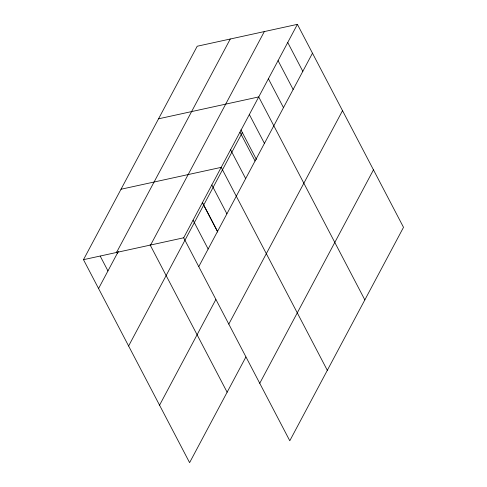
<?xml version="1.0" encoding="UTF-8"?>
<svg xmlns="http://www.w3.org/2000/svg" width="487" height="487" viewBox="0 0 487 487"><rect width="100%" height="100%" fill="white"/><g stroke="black" fill="none" stroke-linecap="round" stroke-linejoin="round"><path stroke-width="0.73" d="M245.892 356.995L189.601 462.65L83.49 259.681L197.211 46.235L297.399 24.35L403.51 227.319L289.789 440.765L183.678 237.796L297.399 24.35M116.551 252.461L230.272 39.015M98.569 288.529L118.378 251.353M150.617 245.022L264.338 31.57M128.611 345.989L242.331 132.543M198.763 266.645L312.484 53.199M159.559 405.19L215.851 299.535M228.799 324.105L342.519 110.659M259.748 383.306L373.468 169.86M158.543 118.81L258.737 96.919L364.842 299.889M121.02 189.242L221.208 167.358L327.319 370.327M83.49 259.681L183.678 237.796M287.732 42.491L302.817 71.339M278.071 60.638L293.15 89.48M268.404 78.778L283.483 107.627M249.356 114.53L264.435 143.379M240.931 129.871L256.43 159.511M239.969 132.141L255.054 160.99M230.588 149.752L245.673 178.595M211.827 184.969L226.905 213.817M202.446 202.58L217.525 231.422M202.269 202.44L217.762 232.086M193.065 220.185L208.144 249.034M150.069 244.815L227.125 392.212M116.636 251.968L117.337 253.313M100.237 256.162L107.956 270.918"/></g></svg>
